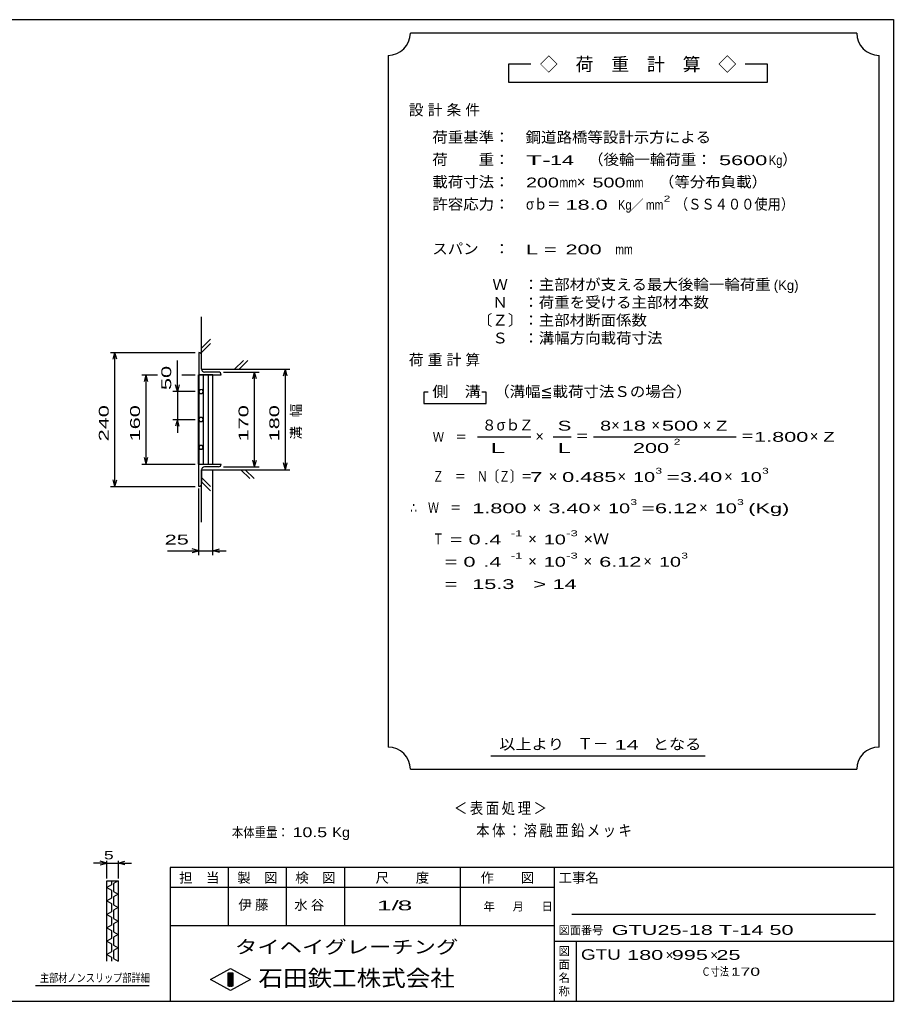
# Model space of a CAD drawing. Units: millimetres, scale not verified. Extents: x -1456 to 1385, y -1026 to 843.
# Drawn here: x -181 to 1385, y -917 to 843 of the extents above; entities that cross this region are included whole.
import ezdxf
from ezdxf.enums import TextEntityAlignment as Align

# ---------------------------------------------------------------- set-up
doc = ezdxf.new("R2010")
doc.units = ezdxf.units.MM
doc.header["$LTSCALE"] = 8
for name, color, linetype, lineweight in [('0_2', 150, 'Continuous', 25), ('16', 3, 'Continuous', 25), ('22', 4, 'Continuous', 25), ('24', 2, 'Continuous', 25), ('32', 4, 'Continuous', 25)]:
    doc.layers.add(name, color=color, linetype=linetype, lineweight=lineweight)
doc.styles.add('ベクトル', font='')
doc.styles.get('ベクトル').set_extended_font_data('ベクトル')

msp = doc.modelspace()

# ---------------------------------------------------------------- linework, layer by layer
at = {"layer": '0_2'}
for p, q in [((-1383.2, 842.8), (1384.8, 842.8)), ((1384.8, 842.8), (1384.8, -917.2)), ((1384.8, -677.2), (88.8, -677.2)), ((88.8, -677.2), (88.8, -917.2)), ((192.8, -677.2), (192.8, -781.2)), ((296.8, -781.2), (296.8, -677.2)), ((400.8, -677.2), (400.8, -781.2)), ((608.8, -781.2), (608.8, -677.2)), ((776.8, -677.2), (776.8, -917.2)), ((776.8, -713.2), (88.8, -713.2)), ((1352.8, -761.2), (808.8, -761.2)), ((88.8, -781.2), (776.8, -781.2)), ((776.8, -809.2), (1384.8, -809.2)), ((816.8, -917.2), (816.8, -809.2)), ((160.8, -878), (196.8, -858)), ((196.8, -858), (232.8, -878)), ((196.8, -898), (160.8, -878)), ((192.8, -866), (200.8, -866)), ((192.8, -890), (192.8, -866)), ((192.8, -866), (194.4, -866)), ((194.4, -866), (194.4, -890)), ((196, -890), (196, -866)), ((196, -866), (197.6, -866)), ((232.8, -878), (196.8, -898)), ((197.6, -866), (197.6, -890)), ((199.2, -890), (199.2, -866)), ((199.2, -866), (200.8, -866)), ((200.8, -866), (200.8, -890)), ((200.8, -866), (200.8, -890)), ((200.8, -890), (192.8, -890)), ((194.4, -890), (196, -890)), ((197.6, -890), (199.2, -890)), ((1384.8, -917.2), (-1383.2, -917.2))]:
    msp.add_line(p, q, dxfattribs=at)
at = {"layer": '16'}
for p, q in [((140, 246), (140, 206)), ((145, 216), (145, 241)), ((139.3, 46), (139.3, 206)), ((139.3, 206), (140, 206)), ((140, 206), (180, 206)), ((140, 206), (140, 46)), ((165, 206), (140, 206)), ((148, 206), (148, 46)), ((175, 211), (150, 211)), ((157, 46), (157, 206)), ((165, 46), (165, 206)), ((142, 179.4), (140, 176)), ((146, 179.5), (142, 179.4)), ((148, 176), (146, 179.5)), ((146, 172.6), (148, 176)), ((140, 176), (142, 172.5)), ((142, 172.5), (146, 172.6)), ((142, 129.4), (140, 126)), ((140, 126), (142, 122.5)), ((146, 129.5), (142, 129.4)), ((148, 126), (146, 129.5)), ((146, 122.5), (148, 126)), ((142, 122.5), (146, 122.5)), ((142, 79.5), (140, 76)), ((140, 76), (142, 72.5)), ((146, 79.5), (142, 79.5)), ((142, 72.5), (146, 72.5)), ((148, 76), (146, 79.5)), ((146, 72.5), (148, 76)), ((140, 46), (139.3, 46)), ((140, 46), (180, 46)), ((140, 6), (140, 46)), ((140, 46), (165, 46)), ((145, 36), (145, 11)), ((175, 41), (150, 41))]:
    msp.add_line(p, q, dxfattribs=at)
for centre, start, end in [((140, 241), 0, 90), ((150, 216), 180, 270), ((175, 206), 0, 90), ((150, 36), 90, 180), ((175, 46), 270, 0), ((140, 11), 270, 0)]:
    msp.add_arc(centre, 5, start, end, dxfattribs=at)
at = {"layer": '22'}
for p, q in [((145, 216), (145, 310)), ((145, 254), (161, 270)), ((145, 246), (161, 262)), ((-18.4, 246), (133.6, 246)), ((-13.6, 234), (-10.4, 246)), ((-7.2, 234), (-10.4, 246)), ((-10.4, 6), (-10.4, 246)), ((101.6, 176), (101.6, 232)), ((204, 216), (220, 232)), ((212, 216), (228, 232)), ((145, 216), (303.2, 216)), ((292, 204), (295.2, 216)), ((298.4, 204), (295.2, 216)), ((295.2, 36), (295.2, 216)), ((37.6, 206), (65.6, 206)), ((42.4, 194), (45.6, 206)), ((48.8, 194), (45.6, 206)), ((45.6, 46), (45.6, 206)), ((109.6, 206), (133.6, 206)), ((184, 211), (248, 211)), ((236.8, 199), (240, 211)), ((243.2, 199), (240, 211)), ((240, 41), (240, 211)), ((133.6, 176), (93.6, 176)), ((101.6, 176), (98.4, 188)), ((104.8, 188), (101.6, 176)), ((101.6, 176), (101.6, 126)), ((93.6, 126), (133.6, 126)), ((101.6, 126), (98.4, 114)), ((104.8, 114), (101.6, 126)), ((101.6, 126), (101.6, 102)), ((45.6, 46), (42.4, 58)), ((45.6, 46), (48.8, 58)), ((240, 41), (236.8, 53)), ((240, 41), (243.2, 53)), ((37.6, 46), (133.6, 46)), ((145, 36), (303.2, 36)), ((145, -58), (145, 36)), ((184, 41), (248, 41)), ((231.2, 20), (215.2, 36)), ((239.2, 20), (223.2, 36)), ((295.2, 36), (292, 48)), ((295.2, 36), (298.4, 48)), ((-10.4, 6), (-13.6, 18)), ((-10.4, 6), (-7.2, 18)), ((161, 6), (145, 22)), ((165, -117.4), (165, 34.6)), ((-18.4, 6), (133.6, 6)), ((140, -117.4), (140, 2)), ((161, -2), (145, 14)), ((84, -109.4), (140, -109.4)), ((140, -109.4), (128, -106.2)), ((128, -112.6), (140, -109.4)), ((140, -109.4), (165, -109.4)), ((165, -109.4), (177, -106.2)), ((177, -112.6), (165, -109.4)), ((165, -109.4), (189, -109.4))]:
    msp.add_line(p, q, dxfattribs=at)
at = {"layer": '24', "color": 4}
for p, q in [((1319.2, 818.8), (519.2, 818.8)), ((479.2, 778.8), (479.2, -461.2)), ((1359.2, -461.2), (1359.2, 778.8)), ((735.2, 762.8), (695.2, 762.8)), ((695.2, 762.8), (695.2, 730.8)), ((1159.2, 762.8), (1119.2, 762.8)), ((1159.2, 730.8), (1159.2, 762.8)), ((695.2, 730.8), (1159.2, 730.8)), ((551.2, 174.8), (543.2, 174.8)), ((543.2, 174.8), (543.2, 154.8)), ((655.2, 174.8), (647.2, 174.8)), ((655.2, 154.8), (655.2, 174.8)), ((543.2, 154.8), (655.2, 154.8)), ((639.2, 94.8), (735.2, 94.8)), ((775.2, 94.8), (807.2, 94.8)), ((847.2, 94.8), (1103.2, 94.8)), ((663.2, -477.2), (1047.2, -477.2)), ((519.2, -501.2), (1319.2, -501.2))]:
    msp.add_line(p, q, dxfattribs=at)
for centre, start, end in [((479.2, 818.8), 270, 0), ((1359.2, 818.8), 180, 270), ((479.2, -501.2), 0, 90), ((1359.2, -501.2), 90, 180)]:
    msp.add_arc(centre, 40, start, end, dxfattribs=at)
at = {"layer": '32'}
for p, q in [((-24.8, -669.2), (-36.8, -666)), ((-24.8, -697.2), (-24.8, -665.2)), ((-4.8, -665.2), (-4.8, -697.2)), ((-4.8, -669.2), (7.2, -666)), ((-24.8, -669.2), (-48.8, -669.2)), ((-36.8, -672.4), (-24.8, -669.2)), ((-24.8, -669.2), (-4.8, -669.2)), ((7.2, -672.4), (-4.8, -669.2)), ((-4.8, -669.2), (19.2, -669.2)), ((-24.8, -701.2), (-4.8, -701.2)), ((-24.8, -845.2), (-24.8, -701.2)), ((-16.8, -701.2), (-16.8, -708.4)), ((-4.8, -701.2), (-12.8, -706)), ((-4.8, -701.2), (-4.8, -845.2)), ((-16.8, -708.4), (-24.8, -713.2)), ((-24.8, -713.2), (-16.8, -718)), ((-16.8, -718), (-16.8, -732.4)), ((-12.8, -706), (-12.8, -720.4)), ((-12.8, -720.4), (-4.8, -725.2)), ((-16.8, -732.4), (-24.8, -737.2)), ((-24.8, -737.2), (-16.8, -742)), ((-4.8, -725.2), (-12.8, -730)), ((-12.8, -730), (-12.8, -744.4)), ((-16.8, -756.4), (-24.8, -761.2)), ((-16.8, -742), (-16.8, -756.4)), ((-12.8, -744.4), (-4.8, -749.2)), ((-4.8, -749.2), (-12.8, -754)), ((-12.8, -754), (-12.8, -768.4)), ((-24.8, -761.2), (-16.8, -766)), ((-16.8, -766), (-16.8, -780.4)), ((-12.8, -768.4), (-4.8, -773.2)), ((-4.8, -773.2), (-12.8, -778)), ((-16.8, -780.4), (-24.8, -785.2)), ((-24.8, -785.2), (-16.8, -790)), ((-16.8, -790), (-16.8, -804.4)), ((-12.8, -778), (-12.8, -792.4)), ((-16.8, -804.4), (-24.8, -809.2)), ((-24.8, -809.2), (-16.8, -814)), ((-12.8, -792.4), (-4.8, -797.2)), ((-4.8, -797.2), (-12.8, -802)), ((-12.8, -802), (-12.8, -816.4)), ((-16.8, -814), (-16.8, -828.4)), ((-12.8, -816.4), (-4.8, -821.2)), ((-4.8, -821.2), (-12.8, -826)), ((-12.8, -826), (-12.8, -840.4)), ((-16.8, -828.4), (-24.8, -833.2)), ((-24.8, -833.2), (-16.8, -838)), ((-16.8, -838), (-16.8, -845.2)), ((-12.8, -840.4), (-4.8, -845.2)), ((51.2, -889.2), (-152.8, -889.2))]:
    msp.add_line(p, q, dxfattribs=at)

# ---------------------------------------------------------------- texts
at = {"layer": '0_2', "style": 'ベクトル'}
for s, height, p in [('担\u3000当', 17.6, (104.8, -695.6)), ('製\u3000図', 17.6, (208.8, -695.6)), ('検\u3000図', 17.6, (312.8, -695.6)), ('尺\u3000\u3000度', 17.6, (456.8, -695.6)), ('作\u3000\u3000図', 17.6, (644.8, -695.6)), ('工事名', 17.6, (784.8, -695.6)), ('年', 14.7, (650.4, -747.2)), ('月', 14.7, (702.4, -747.2)), ('日', 14.7, (754.4, -747.2)), ('図面番号', 14.66, (784.8, -789.6)), ('図', 14.7, (784.8, -827.2)), ('面', 14.7, (784.8, -851.2)), ('名', 14.7, (784.8, -875.2)), ('称', 14.7, (784.8, -899.2))]:
    msp.add_text(s, height=height, dxfattribs=at).set_placement(p, align=Align.MIDDLE_LEFT)
at = {"layer": '0_2', "color": 222, "style": 'ベクトル'}
for s, height, width, p in [('タイヘイグレーチング', 23.46, 1.25, (204.8, -819.6)), ('石田鉄工株式会社', 29.33, 1.1, (246.8, -875.6))]:
    msp.add_text(s, height=height, dxfattribs=dict(at, width=width)).set_placement(p, align=Align.MIDDLE_LEFT)
at = {"layer": '22', "color": 2, "style": 'ベクトル', "width": 1.65}
for s, p in [(' 50 ', (81.6, 168)), (' 240 ', (-30.4, 76)), (' 160 ', (25.6, 76)), (' 170 ', (220, 76)), (' 180 ', (275.2, 76))]:
    msp.add_text(s, height=17.6, rotation=90, dxfattribs=at).set_placement(p, align=Align.MIDDLE_LEFT)
at = {"layer": '22', "color": 2, "style": 'ベクトル'}
for s, height, width, p in [(' 25 ', 17.6, 1.65, (68, -89.4)), ('本体重量：', 17.6, 0.85, (199.2, -614)), (' 10.5', 17.6, 1.35, (299.2, -614)), ('Kg', 17.6, 1.1, (379.2, -614)), ('1/', 17.6, 2, (459.2, -745.2)), (' 8 ', 17.6, 2, (483.2, -745.2)), ('GTU25-18 T-14 50      ', 17.6, 1.65, (880, -789.2)), ('GTU', 18.77, 1.35, (824.8, -833.2)), (' 180 ', 17.6, 1.65, (896.8, -834)), (' 995 ', 17.6, 1.65, (976.8, -834)), (' 25 ', 17.6, 1.65, (1056.8, -834)), ('Ｃ寸法：', 14.66, 0.8, (1040.8, -864)), (' 170 ', 14.66, 1.6, (1084.8, -864))]:
    msp.add_text(s, height=height, dxfattribs=dict(at, width=width)).set_placement(p, align=Align.MIDDLE_LEFT)
for p in [(976.8, -834), (1056.8, -834)]:
    msp.add_text('×', height=17.6, dxfattribs=at).set_placement(p, align=Align.MIDDLE_LEFT)
at = {"layer": '22', "color": 2, "insert": (315.2, 90), "char_height": 17.6, "attachment_point": 4, "rotation": 90, "style": 'ベクトル'}
msp.add_mtext('\\T1.67;溝幅', dxfattribs=at)
at = {"layer": '22', "color": 2, "attachment_point": 4, "style": 'ベクトル'}
for s, insert, char_height in [('\\T1.2;\\W0.85;＜表面処理＞', (597.2, -572), 20.53), ('\\T1.19;\\W0.85;本体：溶融亜鉛メッキ', (637.2, -612), 20.53), ('\\T1.25;伊藤\u3000', (210.8, -745.2), 17.6), ('\\T1.25;水谷\u3000', (310.8, -745.2), 17.6)]:
    msp.add_mtext(s, dxfattribs=dict(at, insert=insert, char_height=char_height))
at = {"layer": '24', "style": 'ベクトル'}
for s, height, p in [('◇\u3000荷\u3000重\u3000計\u3000算\u3000◇', 23.46, (751.2, 762.8)), ('）', 19.4, (1185.6, 592)), ('×', 19.4, (817.6, 552)), ('／', 17.6, (913.2, 510.8)), ('(Kg)', 17.6, (1170.4, 366.8)), ('８', 19.4, (647.2, 116)), ('σｂ', 19.35, (673.6, 116)), ('Ｚ', 19.4, (713.6, 116)), ('×', 19.4, (879.2, 116)), ('×', 19.4, (951.2, 116)), ('×', 19.4, (1043.2, 116)), ('×', 19.4, (743.2, 96)), ('×', 19.4, (1235.2, 96)), ('×', 19.4, (767.2, 24)), ('×', 19.4, (890.4, 24)), ('×', 19.4, (1081.6, 24)), ('×', 19.4, (738.4, -32)), ('×', 19.4, (845.6, -32)), ('×', 19.4, (1036.8, -32)), ('×', 19.4, (730.4, -88)), ('×', 19.4, (730.4, -128)), ('×', 19.4, (829.6, -128)), ('×', 19.4, (936.8, -128)), ('Ｔ－', 20.53, (818.4, -455.2))]:
    msp.add_text(s, height=height, dxfattribs=at).set_placement(p, align=Align.MIDDLE_LEFT)
for s, height, width, p in [('荷重基準：\u3000', 19.35, 1.05, (558.4, 632)), ('鋼道路橋等設計示方による', 19.35, 1.05, (725.6, 632)), ('荷\u3000\u3000重：\u3000', 19.35, 1.05, (558.4, 592)), ('T-', 17.6, 2, (726.4, 590.8)), (' 14 ', 17.6, 1.65, (758.4, 590.8)), ('（後輪一輪荷重：', 19.35, 1.05, (837.6, 592)), (' 5600', 17.6, 1.65, (1061.6, 590.8)), ('Kg', 17.6, 0.85, (1161.6, 590.8)), ('載荷寸法：\u3000', 19.35, 1.05, (558.4, 552)), ('\u3000（等分布負載）', 19.35, 1.05, (936.8, 552)), ('200', 17.6, 1.5, (726.4, 550.8)), ('mm', 17.6, 0.8, (786.4, 550.8)), ('500', 17.6, 1.5, (845.6, 550.8)), ('mm', 17.6, 0.8, (905.6, 550.8)), ('許容応力：\u3000', 19.35, 1.05, (558.4, 512)), ('σｂ＝', 19.35, 0.9, (726.4, 512)), (' 18.0', 17.6, 1.65, (786.4, 510.8)), ('Kg', 17.6, 0.85, (891.2, 510.8)), ('mm', 17.6, 0.8, (941.2, 510.8)), ('2', 10.6, 1.5, (973.2, 522)), ('（ＳＳ４００使用）', 19.35, 0.9, (993.2, 512)), ('スパン\u3000：\u3000', 19.35, 1.05, (558.4, 432)), ('L =', 17.6, 1.65, (726.4, 430.8)), (' 200 ', 17.6, 1.65, (786.4, 430.8)), ('mm', 17.6, 0.8, (886.4, 430.8)), ('\u3000Ｗ\u3000：主部材が支える最大後輪一輪荷重', 19.35, 1.05, (638.4, 368)), ('\u3000Ｎ\u3000：荷重を受ける主部材本数', 19.35, 1.05, (638.4, 336)), ('〔Ｚ〕：主部材断面係数', 19.35, 1.05, (638.4, 304)), ('\u3000Ｓ\u3000：溝幅方向載荷寸法', 19.35, 1.05, (638.4, 272)), ('側\u3000溝', 19.35, 1.1, (558.4, 176)), ('\u3000（溝幅≦載荷寸法Ｓの場合）', 19.35, 1.05, (641.6, 176)), ('S', 17.6, 1.55, (783.2, 114.8)), ('8', 17.6, 1.5, (859.2, 114.8)), (' 18 ', 17.6, 1.65, (887.2, 114.8)), (' 500 ', 17.6, 1.65, (959.2, 114.8)), ('Z', 17.6, 1.4, (1067.2, 114.8)), ('Ｗ\u3000＝', 17.6, 0.85, (559.2, 94.8)), ('＝', 19.4, 0.9, (815.2, 96)), ('2', 10.6, 1.5, (991.2, 86)), ('＝', 19.4, 0.9, (1111.2, 96)), ('1.800', 17.6, 1.65, (1135.2, 94.8)), ('Z', 17.6, 1.4, (1259.2, 94.8)), ('L', 17.6, 1.8, (783.2, 74.8)), (' 200 ', 17.6, 1.65, (907.2, 74.8)), ('Ｚ\u3000＝\u3000Ｎ〔Ｚ〕＝', 19.35, 0.75, (559.2, 24)), ('3', 10.6, 1.5, (958.4, 34)), ('3', 10.6, 1.5, (1149.6, 34)), (' 7 ', 17.6, 1.65, (723.2, 22.8)), ('0.485', 17.6, 1.65, (791.2, 22.8)), ('10', 17.6, 1.5, (918.4, 22.8)), ('=', 17.6, 1.7, (978.4, 22.8)), ('3.40', 17.6, 1.65, (1002.4, 22.8)), ('10', 17.6, 1.5, (1109.6, 22.8)), ('3', 10.6, 1.5, (913.6, -22)), ('3', 10.6, 1.5, (1104.8, -22)), ('∴\u3000Ｗ\u3000＝', 19.35, 0.75, (519.2, -32)), (' 1.800', 17.6, 1.65, (619.2, -33.2)), ('3.40', 17.6, 1.65, (766.4, -33.2)), ('10', 17.6, 1.5, (873.6, -33.2)), ('=', 17.6, 1.7, (933.6, -33.2)), ('6.12', 17.6, 1.65, (957.6, -33.2)), ('10', 17.6, 1.5, (1064.8, -33.2)), ('(Kg)', 17.6, 1.65, (1124.8, -33.2)), ('Ｔ', 19.4, 0.75, (559.2, -88)), (' = 0', 17.6, 1.65, (579.2, -89.2)), (' .4 ', 17.6, 1.65, (639.2, -89.2)), ('-1', 10.56, 1.65, (699.2, -78)), ('10', 17.6, 1.5, (758.4, -89.2)), ('-3', 10.56, 1.65, (798.4, -78)), ('×Ｗ', 19.35, 1.1, (829.6, -88)), ('  = 0', 17.6, 1.65, (559.2, -129.2)), (' .4 ', 17.6, 1.65, (639.2, -129.2)), ('-1', 10.56, 1.65, (699.2, -118)), ('10', 17.6, 1.5, (758.4, -129.2)), ('-3', 10.56, 1.65, (798.4, -118)), ('6.12', 17.6, 1.65, (857.6, -129.2)), ('10', 17.6, 1.5, (964.8, -129.2)), ('3', 10.6, 1.5, (1004.8, -118)), ('  =', 17.6, 1.65, (559.2, -169.2)), (' 15.3', 17.6, 1.65, (619.2, -169.2)), ('>', 17.6, 1.7, (739.2, -169.2)), (' 14 ', 17.6, 1.65, (763.2, -169.2)), ('以上より\u3000', 19.35, 1.1, (678.4, -456)), (' 14 ', 17.6, 1.65, (874.4, -457.2)), ('となる', 19.35, 1.1, (953.6, -456))]:
    msp.add_text(s, height=height, dxfattribs=dict(at, width=width)).set_placement(p, align=Align.MIDDLE_LEFT)
at = {"layer": '24', "attachment_point": 4, "style": 'ベクトル'}
for s, insert, char_height in [('\\T1.28;設計条件', (516.4, 680), 19.35), ('\\T1.28;荷重計算', (516.4, 232), 19.35), ('\\T1.5;\\W2;\\~L\\~', (643.2, 74.8), 17.6)]:
    msp.add_mtext(s, dxfattribs=dict(at, insert=insert, char_height=char_height))
at = {"layer": '32', "color": 2, "style": 'ベクトル'}
for s, width, p in [(' 5 ', 1.6, (-38.8, -655.2)), ('主部材ノンスリップ部詳細', 0.8, (-144.8, -875.2))]:
    msp.add_text(s, height=14.66, dxfattribs=dict(at, width=width)).set_placement(p, align=Align.MIDDLE_LEFT)

doc.saveas('drawing.dxf')
